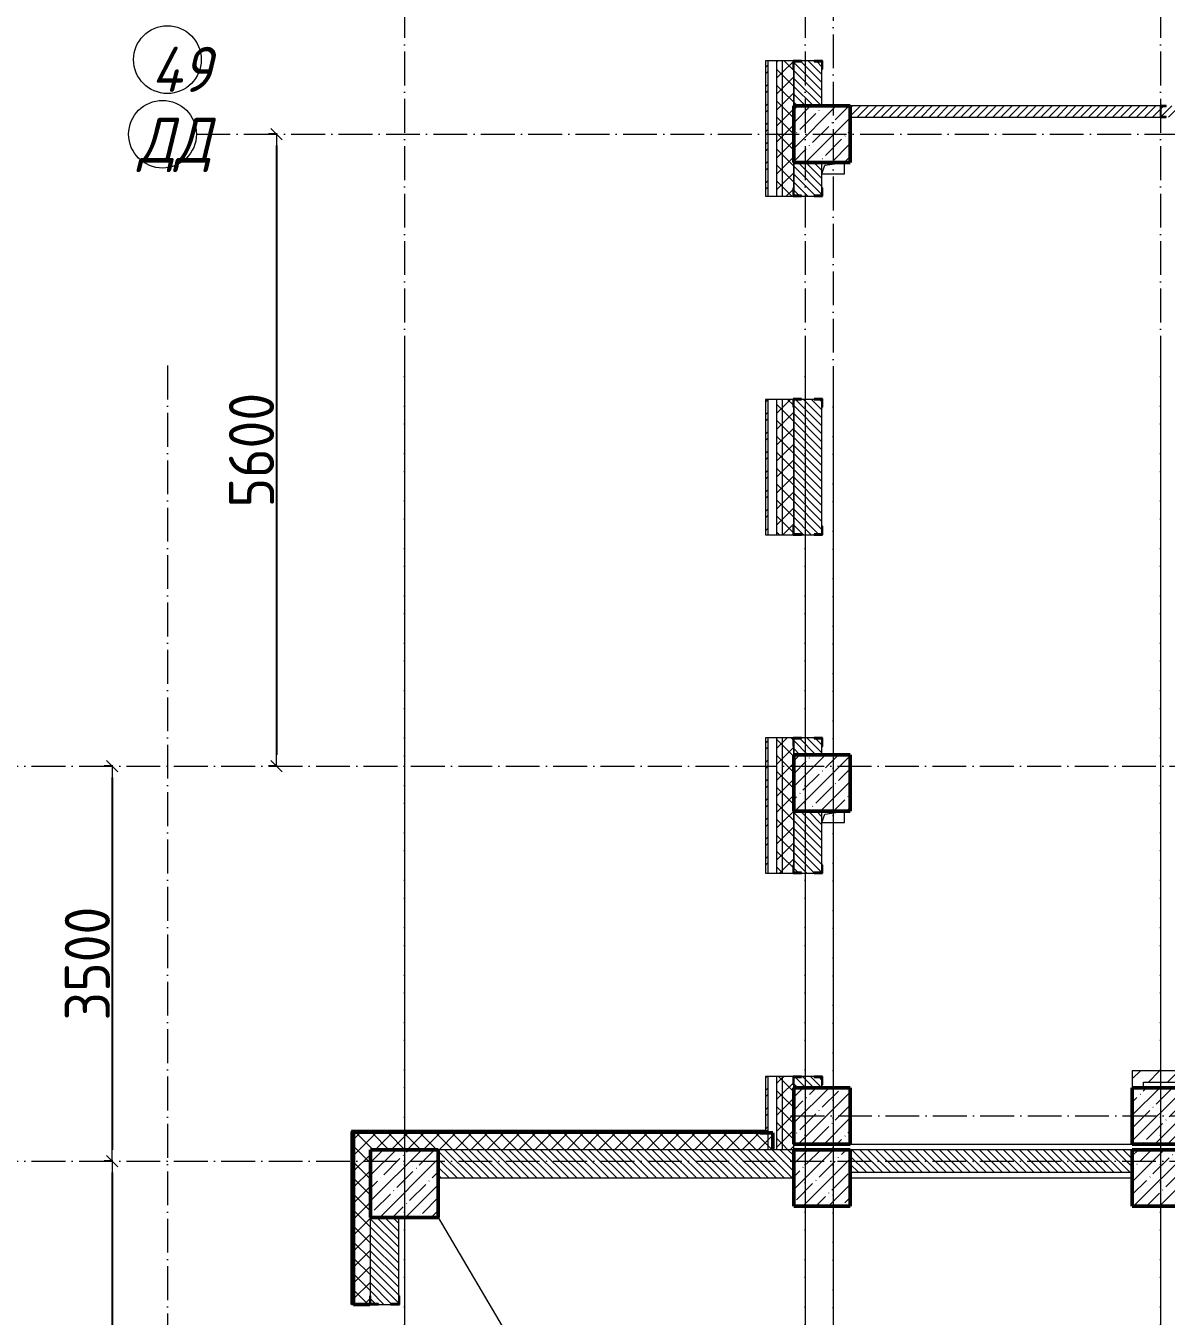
# Model space of a CAD drawing. Header units: millimetres. Extents: x -135211 to 49383, y -8033 to 228499.
# Drawn here: x -62247 to -52142, y 169388 to 180824 of the extents above; entities that cross this region are included whole.
import ezdxf

# ---------------------------------------------------------------- set-up
doc = ezdxf.new("R2010")
doc.units = ezdxf.units.MM
doc.linetypes.add('50_200_ШТРИХ_1Т_ш5_п1_п1_', pattern=[700, 500, -100, 0, -100])
for name, color, linetype, lineweight in [('A-____-____-DIMS', 7, 'Continuous', 9), ('A-DETL-____-OTLN-4', 7, 'Continuous', 18), ('A-FLOR-____-OTLN', 7, 'Continuous', 9), ('A-GENM-____-MCUT', 7, 'Continuous', 25), ('A-GENM-____-OTLN', 7, 'Continuous', 9), ('A-GENM-____-OTLN-1', 7, 'Continuous', 25), ('A-WALL-____-MCUT', 7, 'Continuous', 13), ('A-WALL-____-MCUT-1', 7, 'Continuous', 9), ('A-WALL-____-MCUT-2', 7, 'Continuous', 50), ('A-WALL-____-MCUT-3', 7, 'Continuous', 9), ('A-WALL-____-OTLN', 7, 'Continuous', 9), ('A-WALL-____-PATT-1', 7, 'Continuous', 9), ('A-WALL-FNSH-MCUT-1', 7, 'Continuous', 9), ('S-COLS-____-MCUT', 7, 'Continuous', 50), ('S-COLS-____-OTLN', 7, 'Continuous', 9), ('S-GRID-____-IDEN', 7, 'Continuous', 9), ('S-GRID-____-OTLN-1', 7, '50_200_ШТРИХ_1Т_ш5_п1_п1_', 9)]:
    doc.layers.add(name, color=color, linetype=linetype, lineweight=lineweight)
doc.styles.add('ISOCPEUR_I_9', font='isocpeui.ttf', dxfattribs={"width": 0.9, "height": 250})
doc.styles.add('СПДС', font='isocpeur.ttf', dxfattribs={"width": 0.9})
doc.dimstyles.new('Размера А3', dxfattribs={"dimtxt": 200, "dimasz": 100, "dimexe": 70, "dimexo": 100, "dimgap": 20, "dimtad": 1, "dimdec": 0, "dimrnd": 10, "dimzin": 0, "dimdsep": 46, "dimtxsty": 'СПДС', "dimblk": 'ARROWHEAD_6', "dimcen": 1, "dimclrd": 256, "dimclre": 256, "dimclrt": 256, "dimazin": 0, "dimtfac": 1, "dimtdec": 0, "dimtmove": 2, "dimatfit": 3, "dimfxl": 1, "dimtolj": 1, "dimtzin": 0, "dimarcsym": 0})
pattern_1 = [(45, (-77750, -42681.04), (-114.04925, 114.04925), []), (45, (-77635.95, -42681.04), (-114.04925, 114.04925), [201.613, -40.323, 3.353, -36.97])]
pattern_2 = [(135, (-129942.255, 127932.027), (-35.35534, -35.35534), [])]
pattern_3 = [(45, (-129942.25, 127932.03), (-70.71068, 70.71068), []), (135, (-129942.25, 127932.03), (-70.71068, -70.71068), [])]
pattern_4 = [(45, (-74750, -43231.04), (-114.04925, 114.04925), []), (45, (-74635.95, -43231.04), (-114.04925, 114.04925), [201.613, -40.323, 3.353, -36.97])]
pattern_5 = [(45, (-77750, -43231.04), (-114.04925, 114.04925), []), (45, (-77635.95, -43231.04), (-114.04925, 114.04925), [201.613, -40.323, 3.353, -36.97])]
pattern_6 = [(45, (-74750, -42681.04), (-114.04925, 114.04925), []), (45, (-74635.95, -42681.04), (-114.04925, 114.04925), [201.613, -40.323, 3.353, -36.97])]
pattern_7 = [(45, (-129942.25, 127932.03), (-84.85281, 84.85281), [])]

# ---------------------------------------------------------------- blocks, each defined once
blk = doc.blocks.new('BSC_Колонна _Прямоугольная - 500х500-V34-АР1_План отверстий 3 этажа в осях 1-64_Ю-ЯЯ')
at = {"layer": 'S-COLS-____-OTLN'}
h = blk.add_hatch(dxfattribs=at)
h.set_pattern_fill('FP_42', color=256, style=0, pattern_type=2)
h.set_pattern_definition(pattern_1)
h.paths.add_polyline_path([(-250, -250), (250, -250), (250, 250), (-250, 250)], flags=0)
at = {"layer": 'S-COLS-____-MCUT'}
for p, q in [((250, 250), (-250, 250)), ((-250, 250), (-250, -250)), ((250, -250), (250, 250)), ((-250, -250), (250, -250))]:
    blk.add_line(p, q, dxfattribs=at)
blk = doc.blocks.new('BSC_Колонна _Прямоугольная - 500х500-V39-АР1_План отверстий 3 этажа в осях 1-64_Ю-ЯЯ')
at = {"layer": 'S-COLS-____-OTLN'}
h = blk.add_hatch(dxfattribs=at)
h.set_pattern_fill('FP_47', color=256, style=0, pattern_type=2)
h.set_pattern_definition([(315, (-51931.04, 74750), (114.04925, 114.04925), []), (315, (-51931.04, 74635.95), (114.04925, 114.04925), [201.613, -40.323, 3.353, -36.97])])
h.paths.add_polyline_path([(-250, 250), (-250, -250), (250, -250), (250, 250)], flags=0)
at = {"layer": 'S-COLS-____-MCUT'}
for p, q in [((250, 250), (-250, 250)), ((-250, 250), (-250, -250)), ((250, -250), (250, 250)), ((-250, -250), (250, -250))]:
    blk.add_line(p, q, dxfattribs=at)
blk = doc.blocks.new('BSC_Колонна _Прямоугольная - 500х500-V56-АР1_План отверстий 3 этажа в осях 1-64_Ю-ЯЯ')
at = {"layer": 'S-COLS-____-OTLN'}
h = blk.add_hatch(dxfattribs=at)
h.set_pattern_fill('FP_64', color=256, style=0, pattern_type=2)
h.set_pattern_definition(pattern_4)
h.paths.add_polyline_path([(-250, -250), (250, -250), (250, 250), (-250, 250)], flags=0)
at = {"layer": 'S-COLS-____-MCUT'}
for p, q in [((250, 250), (-250, 250)), ((-250, 250), (-250, -250)), ((250, -250), (250, 250)), ((-250, -250), (250, -250))]:
    blk.add_line(p, q, dxfattribs=at)
blk = doc.blocks.new('BSC_Колонна _Прямоугольная - 500х500-V113-АР1_План отверстий 3 этажа в осях 1-64_Ю-ЯЯ')
at = {"layer": 'S-COLS-____-OTLN'}
h = blk.add_hatch(dxfattribs=at)
h.set_pattern_fill('FP_118', color=256, style=0, pattern_type=2)
h.set_pattern_definition([(315, (-46181.04, 74750), (114.04925, 114.04925), []), (315, (-46181.04, 74635.95), (114.04925, 114.04925), [201.613, -40.323, 3.353, -36.97])])
h.paths.add_polyline_path([(-250, 250), (-250, -250), (250, -250), (250, 250)], flags=0)
at = {"layer": 'S-COLS-____-MCUT'}
for p, q in [((250, 250), (-250, 250)), ((-250, 250), (-250, -250)), ((250, -250), (250, 250)), ((-250, -250), (250, -250))]:
    blk.add_line(p, q, dxfattribs=at)
blk = doc.blocks.new('BSC_Колонна _Прямоугольная - 500х500-V118-АР1_План отверстий 3 этажа в осях 1-64_Ю-ЯЯ')
at = {"layer": 'S-COLS-____-OTLN'}
h = blk.add_hatch(dxfattribs=at)
h.set_pattern_fill('FP_123', color=256, style=0, pattern_type=2)
h.set_pattern_definition(pattern_5)
h.paths.add_polyline_path([(-250, -250), (250, -250), (250, 250), (-250, 250)], flags=0)
at = {"layer": 'S-COLS-____-MCUT'}
for p, q in [((250, 250), (-250, 250)), ((-250, 250), (-250, -250)), ((250, -250), (250, 250)), ((-250, -250), (250, -250))]:
    blk.add_line(p, q, dxfattribs=at)
blk = doc.blocks.new('BSC_Колонна _Прямоугольная - 500х500-V119-АР1_План отверстий 3 этажа в осях 1-64_Ю-ЯЯ')
at = {"layer": 'S-COLS-____-OTLN'}
h = blk.add_hatch(dxfattribs=at)
h.set_pattern_fill('FP_124', color=256, style=0, pattern_type=2)
h.set_pattern_definition(pattern_6)
h.paths.add_polyline_path([(-250, -250), (250, -250), (250, 250), (-250, 250), (-250, 12)], flags=0)
at = {"layer": 'S-COLS-____-MCUT'}
for p, q in [((250, 250), (-250, 250)), ((-250, 250), (-250, -250)), ((250, -250), (250, 250)), ((-250, -250), (250, -250))]:
    blk.add_line(p, q, dxfattribs=at)
blk = doc.blocks.new('Фахверк_СКБ_Уголок - 250_2700-27497298-АР1_План отверстий 3 этажа в осях 1-64_Ю-ЯЯ')
at = {"layer": 'A-GENM-____-MCUT'}
for p, q in [((200, 181), (125, 181)), ((125, 181), (125, 106)), ((131, 106), (131, 175)), ((131, 175), (200, 175)), ((200, 175), (200, 181)), ((125, 106), (131, 106)), ((131, -6), (125, -6)), ((125, -6), (125, -81)), ((125, -81), (200, -81)), ((131, -75), (131, -6)), ((200, -75), (131, -75)), ((200, -81), (200, -75))]:
    blk.add_line(p, q, dxfattribs=at)
blk = doc.blocks.new('Фахверк_СКБ_Уголок - 250_2700_1-27501432-АР1_План отверстий 3 этажа в осях 1-64_Ю-ЯЯ')
at = {"layer": 'A-GENM-____-MCUT'}
for p, q in [((200, 181), (125, 181)), ((125, 181), (125, 106)), ((131, 106), (131, 175)), ((131, 175), (200, 175)), ((200, 175), (200, 181)), ((125, 106), (131, 106)), ((131, -6), (125, -6)), ((125, -6), (125, -81)), ((125, -81), (200, -81)), ((131, -75), (131, -6)), ((200, -75), (131, -75)), ((200, -81), (200, -75))]:
    blk.add_line(p, q, dxfattribs=at)
blk = doc.blocks.new('154_Фахверк_СКБ_Швеллер - Тип_100_3380-28543384-АР1_План отверстий 3 этажа в осях 1-64_Ю-ЯЯ')
at = {"layer": 'A-GENM-____-MCUT'}
for p, q in [((175, 50), (125, 50)), ((125, 50), (125, -50)), ((128, 47), (175, 47)), ((128, -47), (128, 47)), ((175, 47), (175, 50)), ((125, -50), (175, -50)), ((175, -47), (128, -47)), ((175, -50), (175, -47))]:
    blk.add_line(p, q, dxfattribs=at)
blk = doc.blocks.new('AR_Отверстие прямоугольное _в плите_ - AR_Отверстие прямоугольное _в плите_-V175-АР1_План отверстий 3 этажа в осях 1-64_Ю-ЯЯ')
at = {"layer": 'A-GENM-____-OTLN'}
for p, q in [((-100, -50), (-75, 25)), ((-75, 25), (100, 50)), ((100, -50), (100, 50)), ((-100, -50), (100, -50))]:
    blk.add_line(p, q, dxfattribs=at)
blk = doc.blocks.new('Стены 10 - Стены 4-31628020-АР1_План отверстий 3 этажа в осях 1-64_Ю-ЯЯ')
at = {"layer": 'A-WALL-____-MCUT'}
for p, q in [((23850, 9731), (23800, 9731)), ((23800, 9731), (23800, 9711)), ((23850, 9711), (23850, 9731)), ((23800, 9711), (23850, 9711))]:
    blk.add_line(p, q, dxfattribs=at)
blk = doc.blocks.new('Ось сетки - Круг_Ø6_00__ISO-2_5_0_9K_-25732049-АР1_План отверстий 3 этажа в осях 1-64_Ю-ЯЯ')
at = {"layer": 'S-GRID-____-IDEN'}
blk.add_circle((0, 0), 3, dxfattribs=at)
blk = doc.blocks.new('BSC_Колонна _Прямоугольная - 600х600-25984397-АР1_План отверстий 3 этажа в осях 1-64_А-ГГ')
at = {"layer": 'S-COLS-____-OTLN'}
h = blk.add_hatch(dxfattribs=at)
h.set_pattern_fill('FP_47', color=256, style=0, pattern_type=2)
h.set_pattern_definition([(45, (-71050, -42631.04), (-114.04925, 114.04925), []), (45, (-70935.95, -42631.04), (-114.04925, 114.04925), [201.613, -40.323, 3.353, -36.97])])
h.paths.add_polyline_path([(-300, -300), (300, -300), (300, 300), (-300, 300)], flags=0)
at = {"layer": 'S-COLS-____-MCUT'}
for p, q in [((300, 300), (-300, 300)), ((-300, 300), (-300, -300)), ((300, -300), (300, 300)), ((-300, -300), (300, -300))]:
    blk.add_line(p, q, dxfattribs=at)
blk = doc.blocks.new('BSC_Колонна _Прямоугольная - 500х500-V21-АР1_План отверстий 3 этажа в осях 1-64_А-ГГ')
at = {"layer": 'S-COLS-____-OTLN'}
h = blk.add_hatch(dxfattribs=at)
h.set_pattern_fill('FP_58', color=256, style=0, pattern_type=2)
h.set_pattern_definition(pattern_1)
h.paths.add_polyline_path([(-250, -250), (250, -250), (250, 250), (-250, 250)], flags=0)
at = {"layer": 'S-COLS-____-MCUT'}
for p, q in [((250, 250), (-250, 250)), ((-250, 250), (-250, -250)), ((250, -250), (250, 250)), ((-250, -250), (250, -250))]:
    blk.add_line(p, q, dxfattribs=at)
blk = doc.blocks.new('BSC_Колонна _Прямоугольная - 500х500-V87-АР1_План отверстий 3 этажа в осях 1-64_А-ГГ')
at = {"layer": 'S-COLS-____-OTLN'}
h = blk.add_hatch(dxfattribs=at)
h.set_pattern_fill('FP_124', color=256, style=0, pattern_type=2)
h.set_pattern_definition(pattern_4)
h.paths.add_polyline_path([(-250, -250), (250, -250), (250, 250), (-250, 250)], flags=0)
at = {"layer": 'S-COLS-____-MCUT'}
for p, q in [((250, 250), (-250, 250)), ((-250, 250), (-250, -250)), ((250, -250), (250, 250)), ((-250, -250), (250, -250))]:
    blk.add_line(p, q, dxfattribs=at)
blk = doc.blocks.new('BSC_Колонна _Прямоугольная - 500х500-V142-АР1_План отверстий 3 этажа в осях 1-64_А-ГГ')
at = {"layer": 'S-COLS-____-OTLN'}
h = blk.add_hatch(dxfattribs=at)
h.set_pattern_fill('FP_165', color=256, style=0, pattern_type=2)
h.set_pattern_definition(pattern_5)
h.paths.add_polyline_path([(-250, -250), (250, -250), (250, 250), (-250, 250)], flags=0)
at = {"layer": 'S-COLS-____-MCUT'}
for p, q in [((250, 250), (-250, 250)), ((-250, 250), (-250, -250)), ((250, -250), (250, 250)), ((-250, -250), (250, -250))]:
    blk.add_line(p, q, dxfattribs=at)
blk = doc.blocks.new('BSC_Колонна _Прямоугольная - 500х500-V143-АР1_План отверстий 3 этажа в осях 1-64_А-ГГ')
at = {"layer": 'S-COLS-____-OTLN'}
h = blk.add_hatch(dxfattribs=at)
h.set_pattern_fill('FP_166', color=256, style=0, pattern_type=2)
h.set_pattern_definition(pattern_6)
h.paths.add_polyline_path([(-250, -250), (250, -250), (250, 250), (-250, 250)], flags=0)
at = {"layer": 'S-COLS-____-MCUT'}
for p, q in [((250, 250), (-250, 250)), ((-250, 250), (-250, -250)), ((250, -250), (250, 250)), ((-250, -250), (250, -250))]:
    blk.add_line(p, q, dxfattribs=at)
blk = doc.blocks.new('Фахверк_СКБ_Уголок - 250_3380-27498580-АР1_План отверстий 3 этажа в осях 1-64_А-ГГ')
at = {"layer": 'A-GENM-____-MCUT'}
for p, q in [((200, 181), (125, 181)), ((125, 181), (125, 106)), ((131, 106), (131, 175)), ((131, 175), (200, 175)), ((200, 175), (200, 181)), ((125, 106), (131, 106)), ((131, -6), (125, -6)), ((125, -6), (125, -81)), ((125, -81), (200, -81)), ((131, -75), (131, -6)), ((200, -75), (131, -75)), ((200, -81), (200, -75))]:
    blk.add_line(p, q, dxfattribs=at)
blk = doc.blocks.new('Стены 10 - Стены 4-31628020-АР1_План отверстий 3 этажа в осях 1-64_А-ГГ')
at = {"layer": 'A-WALL-____-MCUT-3'}
for p, q in [((23850, 9731), (23800, 9731)), ((23800, 9731), (23800, 9711)), ((23850, 9711), (23850, 9731)), ((23800, 9711), (23850, 9711))]:
    blk.add_line(p, q, dxfattribs=at)
blk = doc.blocks.new('ARROWHEAD_6')
at = {"color": 0, "linetype": 'Continuous'}
for p, q in [((0, 0), (-1, 0)), ((-0.5, -0.5), (0.5, 0.5))]:
    blk.add_line(p, q, dxfattribs=at)
blk = doc.blocks.new('*D1045')
at = {"layer": 'A-____-____-DIMS', "lineweight": -2, "transparency": 16777216}
for p, q in [((-60021, 179863), (-60097, 179863)), ((-60027, 179763), (-60027, 174363)), ((-60021, 174263), (-60097, 174263))]:
    blk.add_line(p, q, dxfattribs=at)
at = {"layer": 'Defpoints', "color": 0, "transparency": 16777216}
for p in [(-59921, 179863), (-60027, 174263), (-59921, 174263)]:
    blk.add_point(p, dxfattribs=at)
at = {"layer": 'A-____-____-DIMS', "lineweight": -2, "transparency": 16777216, "xscale": 100, "yscale": 100, "zscale": 100}
for p, rotation in [((-60027, 179863), 90), ((-60027, 174263), 270)]:
    blk.add_blockref('ARROWHEAD_6', p, dxfattribs=dict(at, rotation=rotation))
at = {"layer": 'A-____-____-DIMS', "transparency": 16777216, "insert": (-60247, 177063), "char_height": 400, "attachment_point": 5, "rotation": 90, "style": 'СПДС'}
blk.add_mtext('\\A1;5600', dxfattribs=at)
blk = doc.blocks.new('*D1046')
at = {"layer": 'A-____-____-DIMS', "lineweight": -2, "transparency": 16777216}
for p, q in [((-61476, 174263), (-61552, 174263)), ((-61482, 174163), (-61482, 170863)), ((-61476, 170763), (-61552, 170763))]:
    blk.add_line(p, q, dxfattribs=at)
at = {"layer": 'Defpoints', "color": 0, "transparency": 16777216}
for p in [(-61376, 174263), (-61482, 170763), (-61376, 170763)]:
    blk.add_point(p, dxfattribs=at)
at = {"layer": 'A-____-____-DIMS', "lineweight": -2, "transparency": 16777216, "xscale": 100, "yscale": 100, "zscale": 100}
for p, rotation in [((-61482, 174263), 90), ((-61482, 170763), 270)]:
    blk.add_blockref('ARROWHEAD_6', p, dxfattribs=dict(at, rotation=rotation))
at = {"layer": 'A-____-____-DIMS', "transparency": 16777216, "insert": (-61702, 172513), "char_height": 400, "attachment_point": 5, "rotation": 90, "style": 'СПДС'}
blk.add_mtext('\\A1;3500', dxfattribs=at)
blk = doc.blocks.new('*D1047')
at = {"layer": 'A-____-____-DIMS', "lineweight": -2, "transparency": 16777216}
for p, q in [((-61476, 170763), (-61552, 170763)), ((-61482, 170663), (-61482, 164713)), ((-61476, 164613), (-61552, 164613))]:
    blk.add_line(p, q, dxfattribs=at)
at = {"layer": 'Defpoints', "color": 0, "transparency": 16777216}
for p in [(-61376, 170763), (-61482, 164613), (-61376, 164613)]:
    blk.add_point(p, dxfattribs=at)
at = {"layer": 'A-____-____-DIMS', "lineweight": -2, "transparency": 16777216, "xscale": 100, "yscale": 100, "zscale": 100}
for p, rotation in [((-61482, 170763), 90), ((-61482, 164613), 270)]:
    blk.add_blockref('ARROWHEAD_6', p, dxfattribs=dict(at, rotation=rotation))
at = {"layer": 'A-____-____-DIMS', "transparency": 16777216, "insert": (-61702, 167688), "char_height": 400, "attachment_point": 5, "rotation": 90, "style": 'СПДС'}
blk.add_mtext('\\A1;6150', dxfattribs=at)

msp = doc.modelspace()

# ---------------------------------------------------------------- hatches: boundary and pattern name
at = {"layer": 'A-WALL-____-PATT-1'}
h = msp.add_hatch(dxfattribs=at)
h.set_pattern_fill('FP_4', color=256, style=0, pattern_type=2)
h.set_pattern_definition(pattern_3)
h.paths.add_polyline_path([(-55542.3, 170863.1), (-55542.3, 171513.1), (-55592.3, 171513.1), (-55592.3, 170863.1)], flags=0)
h.paths.add_polyline_path([(-55592.3, 173313.1), (-55542.3, 173313.1), (-55542.3, 174513.1), (-55592.3, 174513.1), (-55592.3, 173854.1)], flags=0)
h.paths.add_polyline_path([(-55592.3, 176313.1), (-55542.3, 176313.1), (-55542.3, 177513.1), (-55592.3, 177513.1), (-55592.3, 177083.1)], flags=0)
h.paths.add_polyline_path([(-55592.3, 179313.1), (-55542.3, 179313.1), (-55542.3, 180513.1), (-55592.3, 180513.1), (-55592.3, 179504.8)], flags=0)
h.paths.add_polyline_path([(-55542.3, 182313.1), (-55542.3, 183113.1), (-55592.3, 183113.1), (-55592.3, 182313.1)], flags=0)
h = msp.add_hatch(dxfattribs=at)
h.set_pattern_fill('FP_4', color=256, style=0, pattern_type=2)
h.set_pattern_definition(pattern_3)
h.paths.add_polyline_path([(-55542.3, 170863.1), (-55442.3, 170863.1), (-55442.3, 171438.1), (-55448.3, 171438.1), (-55448.3, 171513.1), (-55542.3, 171513.1), (-55542.3, 170913.1)], flags=0)
h.paths.add_polyline_path([(-55448.3, 173313.1), (-55448.3, 173388.1), (-55442.3, 173388.1), (-55442.3, 174438.1), (-55448.3, 174438.1), (-55448.3, 174513.1), (-55542.3, 174513.1), (-55542.3, 173313.1)], flags=0)
h.paths.add_polyline_path([(-55448.3, 176313.1), (-55448.3, 176388.1), (-55442.3, 176388.1), (-55442.3, 177444.1), (-55448.3, 177444.1), (-55448.3, 177513.1), (-55542.3, 177513.1), (-55542.3, 176313.1)], flags=0)
h.paths.add_polyline_path([(-55448.3, 179313.1), (-55448.3, 179388.1), (-55442.3, 179388.1), (-55442.3, 180438.1), (-55448.3, 180438.1), (-55448.3, 180513.1), (-55542.3, 180513.1), (-55542.3, 179313.1)], flags=0)
h.paths.add_polyline_path([(-55448.3, 182313.1), (-55448.3, 182388.1), (-55442.3, 182388.1), (-55442.3, 183113.1), (-55542.3, 183113.1), (-55542.3, 182313.1)], flags=0)
h = msp.add_hatch(dxfattribs=at)
h.set_pattern_fill('FP_6', color=256, style=0, pattern_type=2)
h.set_pattern_definition([(45, (-129942.25, 127932.03), (-85.53659, 85.53659), []), (45, (-129885.23, 127932.03), (-85.53659, 85.53659), [])])
h.paths.add_polyline_path([(-55672.3, 171033.1), (-55672.3, 171513.1), (-55692.3, 171513.1), (-55692.3, 171033.1)], flags=0)
h.paths.add_polyline_path([(-55692.3, 173313.1), (-55672.3, 173313.1), (-55672.3, 174513.1), (-55692.3, 174513.1), (-55692.3, 173854.1)], flags=0)
h.paths.add_polyline_path([(-55672.3, 176313.1), (-55672.3, 177513.1), (-55692.3, 177513.1), (-55692.3, 176313.1)], flags=0)
h.paths.add_polyline_path([(-55672.3, 179313.1), (-55672.3, 180513.1), (-55692.3, 180513.1), (-55692.3, 179313.1)], flags=0)
h.paths.add_polyline_path([(-55672.3, 182313.1), (-55672.3, 182873.1), (-55692.3, 182873.1), (-55692.3, 182313.1)], flags=0)
h = msp.add_hatch(dxfattribs=at)
h.set_pattern_fill('FP_9', color=256, style=0, pattern_type=2)
h.set_pattern_definition(pattern_2)
h.paths.add_polyline_path([(-55192.3, 180113.1), (-55192.3, 180507.1), (-55261.3, 180507.1), (-55261.3, 180513.1), (-55373.3, 180513.1), (-55373.3, 180507.1), (-55442.3, 180507.1), (-55442.3, 180113.1)], flags=0)
h.paths.add_polyline_path([(-55373.3, 182313.1), (-55261.3, 182313.1), (-55261.3, 182319.1), (-55192.3, 182319.1), (-55192.3, 182563.1), (-55442.3, 182563.1), (-55442.3, 182319.1), (-55373.3, 182319.1)], flags=0)
h = msp.add_hatch(dxfattribs=at)
h.set_pattern_fill('FP_8', color=256, style=0, pattern_type=2)
h.set_pattern_definition([(45, (-129942.255, 127932.027), (-35.35534, 35.35534), [])])
h.paths.add_polyline_path([(-48042.3, 180013.1), (-48042.3, 180113.1), (-48246.3, 180113.1), (-48246.3, 180105.5), (-48287.8, 180105.5), (-48287.8, 180020.7), (-48246.3, 180020.7), (-48246.3, 180013.1)], flags=0)
h.paths.add_polyline_path([(-49488.3, 180013.1), (-49488.3, 180020.7), (-49446.8, 180020.7), (-49446.8, 180105.5), (-49488.3, 180105.5), (-49488.3, 180113.1), (-52142.3, 180113.1), (-52142.3, 180110.1), (-52189.3, 180110.1), (-52189.3, 180016.1), (-52142.3, 180016.1), (-52142.3, 180013.1)], flags=0)
h.paths.add_polyline_path([(-52192.3, 180013.1), (-52192.3, 180113.1), (-54942.3, 180113.1), (-54942.3, 180013.1), (-53955.3, 180013.1)], flags=0)
h = msp.add_hatch(dxfattribs=at)
h.set_pattern_fill('FP_9', color=256, style=0, pattern_type=2)
h.set_pattern_definition(pattern_2)
h.paths.add_polyline_path([(-55373.3, 174363.1), (-55192.3, 174363.1), (-55192.3, 174507.1), (-55261.3, 174507.1), (-55261.3, 174513.1), (-55373.3, 174513.1), (-55373.3, 174507.1), (-55442.3, 174507.1), (-55442.3, 174363.1)], flags=0)
h.paths.add_polyline_path([(-55261.3, 176313.1), (-55261.3, 176319.1), (-55192.3, 176319.1), (-55192.3, 177513.1), (-55442.3, 177513.1), (-55442.3, 176319.1), (-55373.3, 176319.1), (-55373.3, 176313.1)], flags=0)
h.paths.add_polyline_path([(-55261.3, 179313.1), (-55261.3, 179319.1), (-55192.3, 179319.1), (-55192.3, 179613.1), (-55442.3, 179613.1), (-55442.3, 179319.1), (-55373.3, 179319.1), (-55373.3, 179313.1)], flags=0)
h = msp.add_hatch(dxfattribs=at)
h.set_pattern_fill('FP_9', color=256, style=0, pattern_type=2)
h.set_pattern_definition(pattern_2)
h.paths.add_polyline_path([(-55373.3, 171413.1), (-55192.3, 171413.1), (-55192.3, 171507.1), (-55261.3, 171507.1), (-55261.3, 171513.1), (-55373.3, 171513.1), (-55373.3, 171507.1), (-55442.3, 171507.1), (-55442.3, 171413.1)], flags=0)
h.paths.add_polyline_path([(-55373.3, 173313.1), (-55261.3, 173313.1), (-55261.3, 173319.1), (-55192.3, 173319.1), (-55192.3, 173863.1), (-55442.3, 173863.1), (-55442.3, 173319.1), (-55373.3, 173319.1)], flags=0)
h = msp.add_hatch(dxfattribs=at)
h.set_pattern_fill('FP_7', color=256, style=0, pattern_type=2)
h.set_pattern_definition(pattern_7)
h.paths.add_polyline_path([(-52342.3, 171413.1), (-52342.3, 171563.1), (-52442.3, 171563.1), (-52442.3, 171413.1)], flags=0)
h = msp.add_hatch(dxfattribs=at)
h.set_pattern_fill('FP_4', color=256, style=0, pattern_type=2)
h.set_pattern_definition(pattern_7)
h.paths.add_polyline_path([(-52342.3, 171413.1), (-52342.3, 171563.1), (-52442.3, 171563.1), (-52442.3, 171413.1)], flags=0)
h = msp.add_hatch(dxfattribs=at)
h.set_pattern_fill('FP_7', color=256, style=0, pattern_type=2)
h.set_pattern_definition(pattern_7)
h.paths.add_polyline_path([(-51542.3, 171463.1), (-51542.3, 171563.1), (-52342.3, 171563.1), (-52342.3, 171463.1), (-52187.9, 171463.1)], flags=0)
h.paths.add_polyline_path([(-50842.3, 171463.1), (-50842.3, 171563.1), (-50942.3, 171563.1), (-50942.3, 171560.1), (-50989.3, 171560.1), (-50989.3, 171466.1), (-50942.3, 171466.1), (-50942.3, 171463.1)], flags=0)
h = msp.add_hatch(dxfattribs=at)
h.set_pattern_fill('FP_4', color=256, style=0, pattern_type=2)
h.set_pattern_definition(pattern_7)
h.paths.add_polyline_path([(-50942.3, 171463.1), (-50842.3, 171463.1), (-50842.3, 171563.1), (-50942.3, 171563.1), (-50942.3, 171560.1), (-50989.3, 171560.1), (-50989.3, 171466.1), (-50942.3, 171466.1)], flags=0)
h.paths.add_polyline_path([(-52342.3, 171463.1), (-51542.3, 171463.1), (-51542.3, 171563.1), (-52342.3, 171563.1)], flags=0)
h = msp.add_hatch(dxfattribs=at)
h.set_pattern_fill('FP_4', color=256, style=0, pattern_type=2)
h.set_pattern_definition(pattern_3)
h.paths.add_polyline_path([(-55627.6, 170863.1), (-55627.6, 171013.1), (-59342.3, 171013.1), (-59342.3, 170863.1), (-55722.8, 170863.1)], flags=0)
h = msp.add_hatch(dxfattribs=at)
h.set_pattern_fill('FP_1', color=256, style=0, pattern_type=2)
h.set_pattern_definition(pattern_3)
h.paths.add_polyline_path([(-55627.6, 170863.1), (-55627.6, 171013.1), (-59342.3, 171013.1), (-59342.3, 170863.1), (-55722.4, 170863.1)], flags=0)
h = msp.add_hatch(dxfattribs=at)
h.set_pattern_fill('FP_1', color=256, style=0, pattern_type=2)
h.set_pattern_definition(pattern_3)
h.paths.add_polyline_path([(-59342.3, 140263.1), (-59192.3, 140263.1), (-59192.3, 141558.1), (-59198.3, 141558.1), (-59198.3, 141633.1), (-59342.3, 141633.1)], flags=0)
h.paths.add_polyline_path([(-59257.4, 143333.1), (-59198.3, 143333.1), (-59198.3, 143408.1), (-59192.3, 143408.1), (-59192.3, 144198.1), (-59198.3, 144198.1), (-59198.3, 144273.1), (-59342.3, 144273.1), (-59342.3, 143333.1)], flags=0)
h.paths.add_polyline_path([(-59257.4, 145973.1), (-59198.3, 145973.1), (-59198.3, 146048.1), (-59192.3, 146048.1), (-59192.3, 147438.1), (-59198.3, 147438.1), (-59198.3, 147513.1), (-59342.3, 147513.1), (-59342.3, 145973.1)], flags=0)
h.paths.add_polyline_path([(-59257.4, 149213.1), (-59198.3, 149213.1), (-59198.3, 149288.1), (-59192.3, 149288.1), (-59192.3, 150078.1), (-59198.3, 150078.1), (-59198.3, 150153.1), (-59342.3, 150153.1), (-59342.3, 149213.1)], flags=0)
h.paths.add_polyline_path([(-59257.4, 151853.1), (-59198.3, 151853.1), (-59198.3, 151928.1), (-59192.3, 151928.1), (-59192.3, 153318.1), (-59198.3, 153318.1), (-59198.3, 153393.1), (-59342.3, 153393.1), (-59342.3, 151853.1)], flags=0)
h.paths.add_polyline_path([(-59342.3, 155093.1), (-59198.3, 155093.1), (-59198.3, 155168.1), (-59192.3, 155168.1), (-59192.3, 155958.1), (-59198.3, 155958.1), (-59198.3, 156033.1), (-59342.3, 156033.1)], flags=0)
h.paths.add_polyline_path([(-59342.3, 157733.1), (-59198.3, 157733.1), (-59198.3, 157808.1), (-59192.3, 157808.1), (-59192.3, 159198.1), (-59198.3, 159198.1), (-59198.3, 159273.1), (-59342.3, 159273.1)], flags=0)
h.paths.add_polyline_path([(-59342.3, 160973.1), (-59198.3, 160973.1), (-59198.3, 161048.1), (-59192.3, 161048.1), (-59192.3, 161838.1), (-59198.3, 161838.1), (-59198.3, 161913.1), (-59342.3, 161913.1)], flags=0)
h.paths.add_polyline_path([(-59198.3, 163613.1), (-59198.3, 163688.1), (-59192.3, 163688.1), (-59192.3, 165078.1), (-59198.3, 165078.1), (-59198.3, 165153.1), (-59342.3, 165153.1), (-59342.3, 163613.1), (-59257.4, 163613.1)], flags=0)
h.paths.add_polyline_path([(-59198.3, 166853.1), (-59198.3, 166928.1), (-59192.3, 166928.1), (-59192.3, 167718.1), (-59198.3, 167718.1), (-59198.3, 167793.1), (-59342.3, 167793.1), (-59342.3, 166853.1), (-59257.4, 166853.1)], flags=0)
h.paths.add_polyline_path([(-59198.3, 169493.1), (-59198.3, 169568.1), (-59192.3, 169568.1), (-59192.3, 170863.1), (-59342.3, 170863.1), (-59342.3, 169493.1), (-59257.4, 169493.1)], flags=0)
h = msp.add_hatch(dxfattribs=at)
h.set_pattern_fill('FP_9', color=256, style=0, pattern_type=2)
h.set_pattern_definition(pattern_2)
h.paths.add_polyline_path([(-55442.3, 170613.1), (-55442.3, 170863.1), (-58592.3, 170863.1), (-58592.3, 170613.1), (-55722.8, 170613.1)], flags=0)
h = msp.add_hatch(dxfattribs=at)
h.set_pattern_fill('FP_6', color=256, style=0, pattern_type=2)
h.set_pattern_definition(pattern_2)
h.paths.add_polyline_path([(-55442.3, 170613.1), (-55442.3, 170863.1), (-58592.3, 170863.1), (-58592.3, 170613.1), (-55722.4, 170613.1)], flags=0)
h = msp.add_hatch(dxfattribs=at)
h.set_pattern_fill('FP_9', color=256, style=0, pattern_type=2)
h.set_pattern_definition(pattern_2)
h.paths.add_polyline_path([(-52442.3, 170663.1), (-52442.3, 170863.1), (-54942.3, 170863.1), (-54942.3, 170663.1), (-53955.3, 170663.1)], flags=0)
h = msp.add_hatch(dxfattribs=at)
h.set_pattern_fill('FP_6', color=256, style=0, pattern_type=2)
h.set_pattern_definition(pattern_2)
h.paths.add_polyline_path([(-52442.3, 170663.1), (-52442.3, 170863.1), (-54942.3, 170863.1), (-54942.3, 170663.1), (-53955, 170663.1)], flags=0)
h = msp.add_hatch(dxfattribs=at)
h.set_pattern_fill('FP_6', color=256, style=0, pattern_type=2)
h.set_pattern_definition(pattern_2)
h.paths.add_polyline_path([(-59123.3, 164913.1), (-58942.3, 164913.1), (-58942.3, 165147.1), (-59011.3, 165147.1), (-59011.3, 165153.1), (-59123.3, 165153.1), (-59123.3, 165147.1), (-59192.3, 165147.1), (-59192.3, 164913.1)], flags=0)
h.paths.add_polyline_path([(-59123.3, 166853.1), (-59011.3, 166853.1), (-59011.3, 166859.1), (-58942.3, 166859.1), (-58942.3, 167787.1), (-59011.3, 167787.1), (-59011.3, 167793.1), (-59123.3, 167793.1), (-59123.3, 167787.1), (-59192.3, 167787.1), (-59192.3, 166859.1), (-59123.3, 166859.1)], flags=0)
h.paths.add_polyline_path([(-59011.3, 169493.1), (-59011.3, 169499.1), (-58942.3, 169499.1), (-58942.3, 170263.1), (-59192.3, 170263.1), (-59192.3, 169499.1), (-59123.3, 169499.1), (-59123.3, 169493.1)], flags=0)

# ---------------------------------------------------------------- linework, layer by layer
at = {"layer": 'A-DETL-____-OTLN-4'}
msp.add_line((-58592.3, 170263.1), (-41192.3, 140763.1), dxfattribs=at)
at = {"layer": 'A-FLOR-____-OTLN'}
for p, q in [((-54942.3, 170913.1), (-52442.3, 170913.1)), ((-54942.3, 170913.1), (-52442.3, 170913.1)), ((-54942.3, 170613.1), (-52442.3, 170613.1)), ((-54942.3, 170613.1), (-52442.3, 170613.1))]:
    msp.add_line(p, q, dxfattribs=at)
at = {"layer": 'A-WALL-____-MCUT'}
for p, q in [((-55672.3, 180513.1), (-55672.3, 179313.1)), ((-55448.3, 180513.1), (-55672.3, 180513.1)), ((-55261.3, 180513.1), (-55373.3, 180513.1)), ((-55192.3, 180113.1), (-55192.3, 180438.1)), ((-55192.3, 179388.1), (-55192.3, 179613.1)), ((-55672.3, 179313.1), (-55448.3, 179313.1)), ((-55373.3, 179313.1), (-55261.3, 179313.1)), ((-55672.3, 177513.1), (-55672.3, 176313.1)), ((-55448.3, 177513.1), (-55672.3, 177513.1)), ((-55261.3, 177513.1), (-55373.3, 177513.1)), ((-55192.3, 176388.1), (-55192.3, 177444.1)), ((-55672.3, 176313.1), (-55448.3, 176313.1)), ((-55373.3, 176313.1), (-55261.3, 176313.1)), ((-55672.3, 174513.1), (-55672.3, 173313.1)), ((-55448.3, 174513.1), (-55672.3, 174513.1)), ((-55261.3, 174513.1), (-55373.3, 174513.1)), ((-55192.3, 174363.1), (-55192.3, 174438.1)), ((-55192.3, 173388.1), (-55192.3, 173863.1)), ((-55672.3, 173313.1), (-55448.3, 173313.1)), ((-55373.3, 173313.1), (-55261.3, 173313.1)), ((-55672.3, 171513.1), (-55672.3, 170863.1)), ((-55448.3, 171513.1), (-55672.3, 171513.1)), ((-55261.3, 171513.1), (-55373.3, 171513.1)), ((-55192.3, 171413.1), (-55192.3, 171438.1)), ((-55442.3, 170863.1), (-58592.3, 170863.1)), ((-55442.3, 170863.1), (-55442.3, 170913.1)), ((-52442.3, 170863.1), (-54942.3, 170863.1)), ((-54942.3, 170663.1), (-52442.3, 170663.1)), ((-58592.3, 170613.1), (-55442.3, 170613.1))]:
    msp.add_line(p, q, dxfattribs=at)
at = {"layer": 'A-WALL-____-MCUT-1'}
for p, q in [((-55592.3, 179313.1), (-55592.3, 180513.1)), ((-55542.3, 179313.1), (-55542.3, 180513.1)), ((-55442.3, 180438.1), (-55442.3, 180113.1)), ((-55442.3, 180113.1), (-55442.3, 180438.1)), ((-55442.3, 179388.1), (-55442.3, 179613.1)), ((-55442.3, 179613.1), (-55442.3, 179388.1)), ((-55592.3, 176313.1), (-55592.3, 177513.1)), ((-55542.3, 176313.1), (-55542.3, 177513.1)), ((-55442.3, 176388.1), (-55442.3, 177444.1)), ((-55442.3, 177444.1), (-55442.3, 176388.1)), ((-55592.3, 173313.1), (-55592.3, 174513.1)), ((-55542.3, 173313.1), (-55542.3, 174513.1)), ((-55442.3, 174363.1), (-55442.3, 174438.1)), ((-55442.3, 174438.1), (-55442.3, 174363.1)), ((-55442.3, 173388.1), (-55442.3, 173863.1)), ((-55442.3, 173863.1), (-55442.3, 173388.1)), ((-55592.3, 170863.1), (-55592.3, 171513.1)), ((-55542.3, 170863.1), (-55542.3, 171513.1)), ((-55442.3, 171413.1), (-55442.3, 171438.1)), ((-55442.3, 171438.1), (-55442.3, 171413.1)), ((-55742.3, 171025.1), (-59354.3, 171025.1)), ((-55742.3, 171020.1), (-59349.3, 171020.1)), ((-55627.6, 171013.1), (-55742.3, 171013.1)), ((-55627.6, 170863.1), (-55627.6, 171013.1))]:
    msp.add_line(p, q, dxfattribs=at)
at = {"layer": 'A-WALL-____-MCUT-2'}
for p, q in [((-55742.3, 171025.1), (-59354.3, 171025.1)), ((-59354.3, 171025.1), (-59354.3, 169493.1)), ((-55742.3, 171020.1), (-59349.3, 171020.1)), ((-59349.3, 171020.1), (-59349.3, 169493.1)), ((-59342.3, 171013.1), (-59342.3, 169493.1)), ((-55627.6, 171013.1), (-55742.3, 171013.1)), ((-55627.6, 170863.1), (-55627.6, 171013.1)), ((-59342.3, 169493.1), (-59198.3, 169493.1))]:
    msp.add_line(p, q, dxfattribs=at)
at = {"layer": 'A-WALL-____-MCUT-3'}
for p, q in [((-55442.3, 170863.1), (-58592.3, 170863.1)), ((-55442.3, 170863.1), (-55442.3, 170913.1)), ((-52442.3, 170863.1), (-54942.3, 170863.1)), ((-54942.3, 170663.1), (-52442.3, 170663.1)), ((-58592.3, 170613.1), (-55442.3, 170613.1)), ((-59192.3, 169568.1), (-59192.3, 170263.1)), ((-58942.3, 169568.1), (-58942.3, 170263.1)), ((-59123.3, 169493.1), (-59011.3, 169493.1))]:
    msp.add_line(p, q, dxfattribs=at)
at = {"layer": 'A-WALL-FNSH-MCUT-1'}
for p, q in [((-55672.3, 180513.1), (-55692.3, 180513.1)), ((-55692.3, 180513.1), (-55692.3, 179313.1)), ((-52192.3, 180113.1), (-54942.3, 180113.1)), ((-54942.3, 180013.1), (-52192.3, 180013.1)), ((-55692.3, 179313.1), (-55672.3, 179313.1)), ((-55672.3, 179313.1), (-55672.3, 179313.1)), ((-55672.3, 177513.1), (-55692.3, 177513.1)), ((-55692.3, 177513.1), (-55692.3, 176313.1)), ((-55692.3, 176313.1), (-55672.3, 176313.1)), ((-55672.3, 176313.1), (-55672.3, 176313.1)), ((-55672.3, 174513.1), (-55692.3, 174513.1)), ((-55692.3, 174513.1), (-55692.3, 173313.1)), ((-55692.3, 173313.1), (-55672.3, 173313.1)), ((-52442.3, 171563.1), (-52442.3, 171413.1)), ((-51542.3, 171563.1), (-52442.3, 171563.1)), ((-52442.3, 171563.1), (-52442.3, 171413.1)), ((-51542.3, 171563.1), (-52442.3, 171563.1)), ((-55672.3, 171513.1), (-55692.3, 171513.1)), ((-55692.3, 171513.1), (-55692.3, 171033.1)), ((-52342.3, 171413.1), (-52342.3, 171463.1)), ((-52342.3, 171463.1), (-51542.3, 171463.1)), ((-52342.3, 171413.1), (-52342.3, 171463.1)), ((-52342.3, 171463.1), (-51542.3, 171463.1)), ((-55742.3, 171033.1), (-59362.3, 171033.1)), ((-55742.3, 171033.1), (-59362.3, 171033.1)), ((-59362.3, 171033.1), (-59362.3, 169493.1)), ((-59342.3, 171013.1), (-55742.3, 171013.1)), ((-59342.3, 171013.1), (-55742.3, 171013.1)), ((-59342.3, 169493.1), (-59342.3, 171013.1)), ((-55742.3, 171013.1), (-55742.3, 171033.1)), ((-55742.3, 171013.1), (-55742.3, 171033.1)), ((-55692.3, 171033.1), (-55672.3, 171033.1)), ((-55692.3, 171033.1), (-55672.3, 171033.1)), ((-59362.3, 169493.1), (-59342.3, 169493.1))]:
    msp.add_line(p, q, dxfattribs=at)
at = {"layer": 'S-GRID-____-OTLN-1', "color": 251, "ltscale": 0.6, "true_color": 0x636466}
for p, q in [((-58892.3, 218824.9), (-58892.3, 167913.1)), ((-55342.3, 218824.9), (-55342.3, 168203.3)), ((-52192.3, 218824.9), (-52192.3, 167913.1)), ((-55092.3, 218556.7), (-55092.3, 167913.1)), ((-60735.8, 179863.1), (-25867.8, 179863.1)), ((-60992.3, 177813), (-60992.3, 123449.4)), ((-58892.3, 177813), (-58892.3, 123622)), ((-55342.3, 177813), (-55342.3, 139263.1)), ((-52192.3, 177813), (-52192.3, 136501.9)), ((-55092.3, 177544.8), (-55092.3, 139263.1)), ((-62615.5, 174263.1), (-39623.5, 174263.1)), ((-55469.9, 171163.1), (-26007.7, 171163.1)), ((-55469.9, 171163.1), (-26007.7, 171163.1)), ((-62615.5, 170763.1), (-25867.8, 170763.1))]:
    msp.add_line(p, q, dxfattribs=at)

# ---------------------------------------------------------------- block references
at = {"layer": 'A-GENM-____-OTLN'}
for p in [(-55092.3, 179563.1), (-55092.3, 173813.1)]:
    msp.add_blockref('AR_Отверстие прямоугольное _в плите_ - AR_Отверстие прямоугольное _в плите_-V175-АР1_План отверстий 3 этажа в осях 1-64_Ю-ЯЯ', p, dxfattribs=at)
at = {"layer": 'A-GENM-____-OTLN-1'}
for name, p, rotation in [('Фахверк_СКБ_Уголок - 250_2700-27497298-АР1_План отверстий 3 этажа в осях 1-64_Ю-ЯЯ', (-55367.3, 180638.1), 269.9999999999999), ('Фахверк_СКБ_Уголок - 250_2700-27497298-АР1_План отверстий 3 этажа в осях 1-64_Ю-ЯЯ', (-55267.3, 179188.1), 89.99999999999991), ('Фахверк_СКБ_Уголок - 250_2700-27497298-АР1_План отверстий 3 этажа в осях 1-64_Ю-ЯЯ', (-55367.3, 177644.1), 269.9999999999999), ('Фахверк_СКБ_Уголок - 250_2700-27497298-АР1_План отверстий 3 этажа в осях 1-64_Ю-ЯЯ', (-55267.3, 176188.1), 89.99999999999991), ('Фахверк_СКБ_Уголок - 250_2700_1-27501432-АР1_План отверстий 3 этажа в осях 1-64_Ю-ЯЯ', (-55367.3, 174638.1), 269.9999999999999), ('Фахверк_СКБ_Уголок - 250_2700-27497298-АР1_План отверстий 3 этажа в осях 1-64_Ю-ЯЯ', (-55267.3, 173188.1), 89.99999999999991), ('Фахверк_СКБ_Уголок - 250_2700_1-27501432-АР1_План отверстий 3 этажа в осях 1-64_Ю-ЯЯ', (-55367.3, 171638.1), 269.9999999999999), ('Фахверк_СКБ_Уголок - 250_3380-27498580-АР1_План отверстий 3 этажа в осях 1-64_А-ГГ', (-59017.3, 169368.1), 89.99999999999991)]:
    msp.add_blockref(name, p, dxfattribs=dict(at, rotation=rotation))
msp.add_blockref('154_Фахверк_СКБ_Швеллер - Тип_100_3380-28543384-АР1_План отверстий 3 этажа в осях 1-64_Ю-ЯЯ', (-52317.3, 180063.1), dxfattribs=at)
at = {"layer": 'A-WALL-____-OTLN'}
for name in ['Стены 10 - Стены 4-31628020-АР1_План отверстий 3 этажа в осях 1-64_Ю-ЯЯ', 'Стены 10 - Стены 4-31628020-АР1_План отверстий 3 этажа в осях 1-64_А-ГГ']:
    msp.add_blockref(name, (-79542.3, 161302), dxfattribs=at)
at = {"layer": 'S-COLS-____-OTLN', "rotation": 89.9999999999999}
for name, p in [('BSC_Колонна _Прямоугольная - 500х500-V39-АР1_План отверстий 3 этажа в осях 1-64_Ю-ЯЯ', (-55192.3, 179863.1)), ('BSC_Колонна _Прямоугольная - 500х500-V113-АР1_План отверстий 3 этажа в осях 1-64_Ю-ЯЯ', (-55192.3, 174113.1))]:
    msp.add_blockref(name, p, dxfattribs=at)
at = {"layer": 'S-COLS-____-OTLN'}
for name, p in [('BSC_Колонна _Прямоугольная - 500х500-V56-АР1_План отверстий 3 этажа в осях 1-64_Ю-ЯЯ', (-55192.3, 171163.1)), ('BSC_Колонна _Прямоугольная - 500х500-V87-АР1_План отверстий 3 этажа в осях 1-64_А-ГГ', (-55192.3, 171163.1)), ('BSC_Колонна _Прямоугольная - 500х500-V118-АР1_План отверстий 3 этажа в осях 1-64_Ю-ЯЯ', (-52192.3, 171163.1)), ('BSC_Колонна _Прямоугольная - 500х500-V142-АР1_План отверстий 3 этажа в осях 1-64_А-ГГ', (-52192.3, 171163.1)), ('BSC_Колонна _Прямоугольная - 600х600-25984397-АР1_План отверстий 3 этажа в осях 1-64_А-ГГ', (-58892.3, 170563.1)), ('BSC_Колонна _Прямоугольная - 500х500-V119-АР1_План отверстий 3 этажа в осях 1-64_Ю-ЯЯ', (-55192.3, 170613.1)), ('BSC_Колонна _Прямоугольная - 500х500-V143-АР1_План отверстий 3 этажа в осях 1-64_А-ГГ', (-55192.3, 170613.1)), ('BSC_Колонна _Прямоугольная - 500х500-V34-АР1_План отверстий 3 этажа в осях 1-64_Ю-ЯЯ', (-52192.3, 170613.1)), ('BSC_Колонна _Прямоугольная - 500х500-V21-АР1_План отверстий 3 этажа в осях 1-64_А-ГГ', (-52192.3, 170613.1))]:
    msp.add_blockref(name, p, dxfattribs=at)
at = {"layer": 'S-GRID-____-IDEN', "xscale": 99.99999999999993, "yscale": 99.99999999999993, "zscale": 99.99999999999993}
for p, rotation in [((-60992.3, 180523.6), 180), ((-61035.8, 179863.1), 269.9999999999995)]:
    msp.add_blockref('Ось сетки - Круг_Ø6_00__ISO-2_5_0_9K_-25732049-АР1_План отверстий 3 этажа в осях 1-64_Ю-ЯЯ', p, dxfattribs=dict(at, rotation=rotation))

# ---------------------------------------------------------------- texts
at = {"layer": 'S-GRID-____-IDEN', "char_height": 400, "attachment_point": 1, "style": 'ISOCPEUR_I_9'}
for s, insert, width in [('49', (-61135.6, 180637.5), 425.696), ('ДД', (-61249.8, 180009.7), 505.063)]:
    msp.add_mtext(s, dxfattribs=dict(at, insert=insert, width=width))

# ---------------------------------------------------------------- dimensions: what is measured, and where the dimension line sits
at = {"layer": 'A-____-____-DIMS'}
for base, p1, p2, picture, middle in [((-60026.9, 174263.1), (-59920.8, 179863.1), (-59920.8, 174263.1), '*D1045', (-60246.9, 177063.1)), ((-61481.9, 170763.1), (-61375.8, 174263.1), (-61375.8, 170763.1), '*D1046', (-61701.9, 172513.1)), ((-61481.9, 164613.1), (-61375.8, 170763.1), (-61375.8, 164613.1), '*D1047', (-61701.9, 167688.1))]:
    dim = msp.add_linear_dim(base=base, p1=p1, p2=p2, angle=90, dimstyle='Размера А3', override={"dimtxt": 400}, dxfattribs=at)
    dim.commit()
    dim.dimension.update_dxf_attribs({"geometry": picture, "text_midpoint": middle})

doc.saveas('drawing.dxf')
